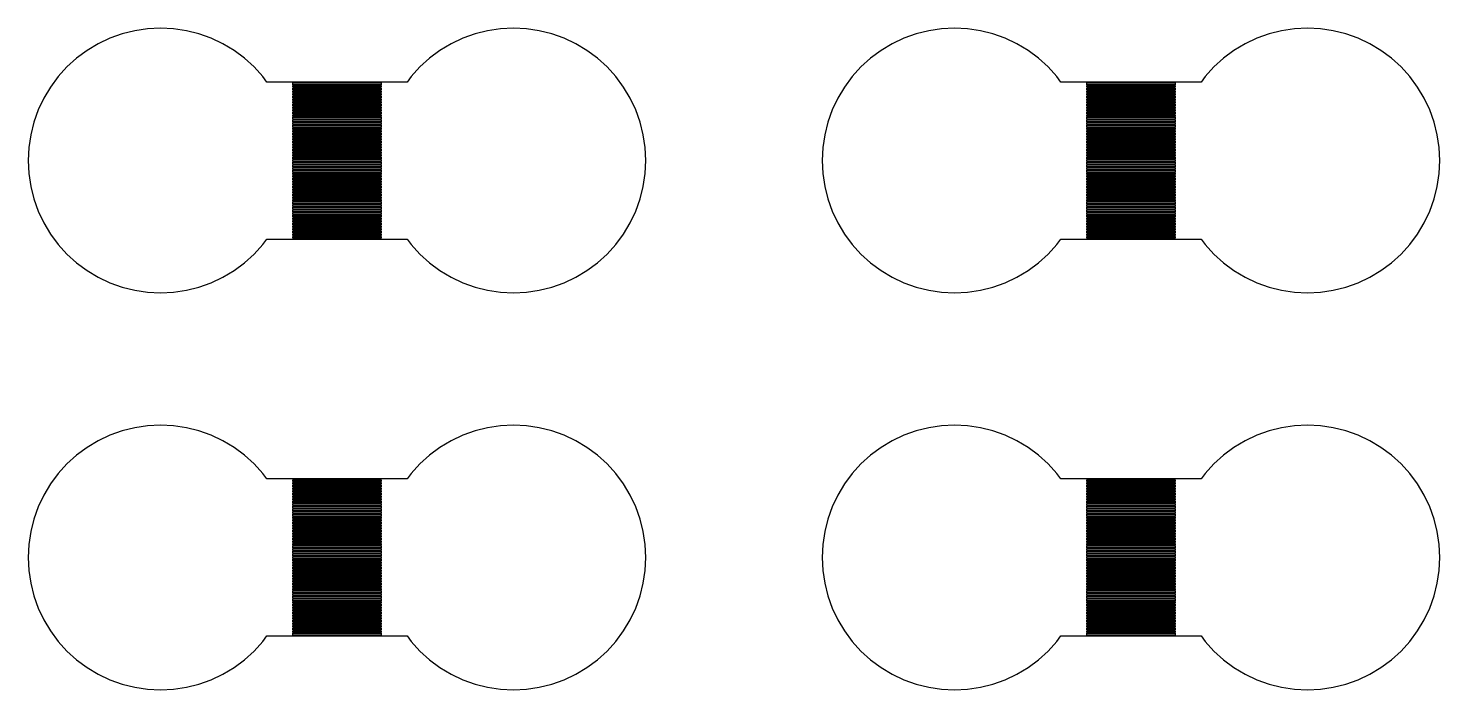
# Model space of a CAD drawing. Extents: x 1 to 53, y 0.8 to 35.2.
# Drawn here: x 10 to 26, y 18.75 to 26.25 of the extents above; entities that cross this region are included whole.
import ezdxf

# ---------------------------------------------------------------- set-up
doc = ezdxf.new("R2010")
doc.units = 0

msp = doc.modelspace()

# ---------------------------------------------------------------- linework, layer by layer
for p, q in [((11.353, 26.2428), (11.2074, 26.2212)), ((11.5, 26.25), (11.353, 26.2428)), ((11.647, 26.2428), (11.5, 26.25)), ((11.7926, 26.2212), (11.647, 26.2428)), ((15.353, 26.2428), (15.2074, 26.2212)), ((15.5, 26.25), (15.353, 26.2428)), ((15.647, 26.2428), (15.5, 26.25)), ((15.7926, 26.2212), (15.647, 26.2428)), ((20.353, 26.2428), (20.2074, 26.2212)), ((20.5, 26.25), (20.353, 26.2428)), ((20.647, 26.2428), (20.5, 26.25)), ((20.7926, 26.2212), (20.647, 26.2428)), ((24.353, 26.2428), (24.2074, 26.2212)), ((24.5, 26.25), (24.353, 26.2428)), ((24.647, 26.2428), (24.5, 26.25)), ((24.7926, 26.2212), (24.647, 26.2428)), ((10.926, 26.1358), (10.7929, 26.0729)), ((11.0646, 26.1854), (10.926, 26.1358)), ((11.2074, 26.2212), (11.0646, 26.1854)), ((11.9354, 26.1854), (11.7926, 26.2212)), ((12.074, 26.1358), (11.9354, 26.1854)), ((12.2071, 26.0729), (12.074, 26.1358)), ((14.926, 26.1358), (14.7929, 26.0729)), ((15.0646, 26.1854), (14.926, 26.1358)), ((15.2074, 26.2212), (15.0646, 26.1854)), ((15.9354, 26.1854), (15.7926, 26.2212)), ((16.074, 26.1358), (15.9354, 26.1854)), ((16.2071, 26.0729), (16.074, 26.1358)), ((19.926, 26.1358), (19.7929, 26.0729)), ((20.0646, 26.1854), (19.926, 26.1358)), ((20.2074, 26.2212), (20.0646, 26.1854)), ((20.9354, 26.1854), (20.7926, 26.2212)), ((21.074, 26.1358), (20.9354, 26.1854)), ((21.2071, 26.0729), (21.074, 26.1358)), ((23.926, 26.1358), (23.7929, 26.0729)), ((24.0646, 26.1854), (23.926, 26.1358)), ((24.2074, 26.2212), (24.0646, 26.1854)), ((24.9354, 26.1854), (24.7926, 26.2212)), ((25.074, 26.1358), (24.9354, 26.1854)), ((25.2071, 26.0729), (25.074, 26.1358)), ((10.6667, 25.9972), (10.5484, 25.9095)), ((10.7929, 26.0729), (10.6667, 25.9972)), ((12.3334, 25.9972), (12.2071, 26.0729)), ((12.4516, 25.9095), (12.3334, 25.9972)), ((14.6666, 25.9972), (14.5484, 25.9095)), ((14.7929, 26.0729), (14.6666, 25.9972)), ((16.3333, 25.9972), (16.2071, 26.0729)), ((16.4516, 25.9095), (16.3333, 25.9972)), ((19.6667, 25.9972), (19.5484, 25.9095)), ((19.7929, 26.0729), (19.6667, 25.9972)), ((21.3334, 25.9972), (21.2071, 26.0729)), ((21.4516, 25.9095), (21.3334, 25.9972)), ((23.6666, 25.9972), (23.5484, 25.9095)), ((23.7929, 26.0729), (23.6666, 25.9972)), ((25.3333, 25.9972), (25.2071, 26.0729)), ((25.4516, 25.9095), (25.3333, 25.9972)), ((10.4393, 25.8107), (10.3405, 25.7016)), ((10.5484, 25.9095), (10.4393, 25.8107)), ((12.5607, 25.8107), (12.4516, 25.9095)), ((12.6595, 25.7016), (12.5607, 25.8107)), ((14.4393, 25.8107), (14.3405, 25.7016)), ((14.5484, 25.9095), (14.4393, 25.8107)), ((16.5607, 25.8107), (16.4516, 25.9095)), ((16.6595, 25.7016), (16.5607, 25.8107)), ((19.4393, 25.8107), (19.3405, 25.7016)), ((19.5484, 25.9095), (19.4393, 25.8107)), ((21.5607, 25.8107), (21.4516, 25.9095)), ((21.6595, 25.7016), (21.5607, 25.8107)), ((23.4393, 25.8107), (23.3405, 25.7016)), ((23.5484, 25.9095), (23.4393, 25.8107)), ((25.5607, 25.8107), (25.4516, 25.9095)), ((25.6595, 25.7016), (25.5607, 25.8107)), ((10.3405, 25.7016), (10.2528, 25.5833)), ((12.7052, 25.64), (12.6595, 25.7016)), ((14.2948, 25.64), (12.7052, 25.64)), ((13, 25.61), (13, 25.63)), ((13, 25.63), (14, 25.63)), ((14, 25.61), (13, 25.61)), ((13, 25.58), (13, 25.6)), ((13, 25.6), (14, 25.6)), ((14, 25.63), (14, 25.61)), ((14, 25.6), (14, 25.58)), ((14.3405, 25.7016), (14.2948, 25.64)), ((16.7472, 25.5833), (16.6595, 25.7016)), ((19.3405, 25.7016), (19.2528, 25.5833)), ((21.7052, 25.64), (21.6595, 25.7016)), ((23.2948, 25.64), (21.7052, 25.64)), ((22, 25.61), (22, 25.63)), ((22, 25.63), (23, 25.63)), ((23, 25.61), (22, 25.61)), ((22, 25.58), (22, 25.6)), ((22, 25.6), (23, 25.6)), ((23, 25.63), (23, 25.61)), ((23, 25.6), (23, 25.58)), ((23.3405, 25.7016), (23.2948, 25.64)), ((25.7472, 25.5833), (25.6595, 25.7016)), ((10.1771, 25.4571), (10.1142, 25.324)), ((10.2528, 25.5833), (10.1771, 25.4571)), ((14, 25.58), (13, 25.58)), ((13, 25.55), (13, 25.57)), ((13, 25.57), (14, 25.57)), ((14, 25.55), (13, 25.55)), ((13, 25.52), (13, 25.54)), ((13, 25.54), (14, 25.54)), ((14, 25.52), (13, 25.52)), ((13, 25.49), (13, 25.51)), ((13, 25.51), (14, 25.51)), ((14, 25.49), (13, 25.49)), ((13, 25.46), (13, 25.48)), ((13, 25.48), (14, 25.48)), ((14, 25.46), (13, 25.46)), ((13, 25.43), (13, 25.45)), ((13, 25.45), (14, 25.45)), ((14, 25.57), (14, 25.55)), ((14, 25.54), (14, 25.52)), ((14, 25.51), (14, 25.49)), ((14, 25.48), (14, 25.46)), ((14, 25.45), (14, 25.43)), ((16.8229, 25.4571), (16.7472, 25.5833)), ((16.8858, 25.324), (16.8229, 25.4571)), ((19.1771, 25.4571), (19.1142, 25.324)), ((19.2528, 25.5833), (19.1771, 25.4571)), ((23, 25.58), (22, 25.58)), ((22, 25.55), (22, 25.57)), ((22, 25.57), (23, 25.57)), ((23, 25.55), (22, 25.55)), ((22, 25.52), (22, 25.54)), ((22, 25.54), (23, 25.54)), ((23, 25.52), (22, 25.52)), ((22, 25.49), (22, 25.51)), ((22, 25.51), (23, 25.51)), ((23, 25.49), (22, 25.49)), ((22, 25.46), (22, 25.48)), ((22, 25.48), (23, 25.48)), ((23, 25.46), (22, 25.46)), ((22, 25.43), (22, 25.45)), ((22, 25.45), (23, 25.45)), ((23, 25.57), (23, 25.55)), ((23, 25.54), (23, 25.52)), ((23, 25.51), (23, 25.49)), ((23, 25.48), (23, 25.46)), ((23, 25.45), (23, 25.43)), ((25.8229, 25.4571), (25.7472, 25.5833)), ((25.8858, 25.324), (25.8229, 25.4571)), ((10.1142, 25.324), (10.0646, 25.1854)), ((14, 25.43), (13, 25.43)), ((13, 25.4), (13, 25.42)), ((13, 25.42), (14, 25.42)), ((14, 25.4), (13, 25.4)), ((13, 25.37), (13, 25.39)), ((13, 25.39), (14, 25.39)), ((14, 25.37), (13, 25.37)), ((13, 25.34), (13, 25.36)), ((13, 25.36), (14, 25.36)), ((14, 25.34), (13, 25.34)), ((13, 25.31), (13, 25.33)), ((13, 25.33), (14, 25.33)), ((14, 25.31), (13, 25.31)), ((13, 25.28), (13, 25.3)), ((13, 25.3), (14, 25.3)), ((14, 25.28), (13, 25.28)), ((14, 25.42), (14, 25.4)), ((14, 25.39), (14, 25.37)), ((14, 25.36), (14, 25.34)), ((14, 25.33), (14, 25.31)), ((14, 25.3), (14, 25.28)), ((16.9354, 25.1854), (16.8858, 25.324)), ((19.1142, 25.324), (19.0646, 25.1854)), ((23, 25.43), (22, 25.43)), ((22, 25.4), (22, 25.42)), ((22, 25.42), (23, 25.42)), ((23, 25.4), (22, 25.4)), ((22, 25.37), (22, 25.39)), ((22, 25.39), (23, 25.39)), ((23, 25.37), (22, 25.37)), ((22, 25.34), (22, 25.36)), ((22, 25.36), (23, 25.36)), ((23, 25.34), (22, 25.34)), ((22, 25.31), (22, 25.33)), ((22, 25.33), (23, 25.33)), ((23, 25.31), (22, 25.31)), ((22, 25.28), (22, 25.3)), ((22, 25.3), (23, 25.3)), ((23, 25.28), (22, 25.28)), ((23, 25.42), (23, 25.4)), ((23, 25.39), (23, 25.37)), ((23, 25.36), (23, 25.34)), ((23, 25.33), (23, 25.31)), ((23, 25.3), (23, 25.28)), ((25.9354, 25.1854), (25.8858, 25.324)), ((10.0646, 25.1854), (10.0288, 25.0426)), ((13, 25.25), (13, 25.27)), ((13, 25.27), (14, 25.27)), ((14, 25.25), (13, 25.25)), ((13, 25.22), (13, 25.24)), ((13, 25.24), (14, 25.24)), ((14, 25.22), (13, 25.22)), ((13, 25.19), (13, 25.21)), ((13, 25.21), (14, 25.21)), ((14, 25.19), (13, 25.19)), ((13, 25.16), (13, 25.18)), ((13, 25.18), (14, 25.18)), ((14, 25.16), (13, 25.16)), ((13, 25.13), (13, 25.15)), ((13, 25.15), (14, 25.15)), ((14, 25.13), (13, 25.13)), ((13, 25.1), (13, 25.12)), ((13, 25.12), (14, 25.12)), ((14, 25.27), (14, 25.25)), ((14, 25.24), (14, 25.22)), ((14, 25.21), (14, 25.19)), ((14, 25.18), (14, 25.16)), ((14, 25.15), (14, 25.13)), ((14, 25.12), (14, 25.1)), ((16.9712, 25.0426), (16.9354, 25.1854)), ((19.0646, 25.1854), (19.0288, 25.0426)), ((22, 25.25), (22, 25.27)), ((22, 25.27), (23, 25.27)), ((23, 25.25), (22, 25.25)), ((22, 25.22), (22, 25.24)), ((22, 25.24), (23, 25.24)), ((23, 25.22), (22, 25.22)), ((22, 25.19), (22, 25.21)), ((22, 25.21), (23, 25.21)), ((23, 25.19), (22, 25.19)), ((22, 25.16), (22, 25.18)), ((22, 25.18), (23, 25.18)), ((23, 25.16), (22, 25.16)), ((22, 25.13), (22, 25.15)), ((22, 25.15), (23, 25.15)), ((23, 25.13), (22, 25.13)), ((22, 25.1), (22, 25.12)), ((22, 25.12), (23, 25.12)), ((23, 25.27), (23, 25.25)), ((23, 25.24), (23, 25.22)), ((23, 25.21), (23, 25.19)), ((23, 25.18), (23, 25.16)), ((23, 25.15), (23, 25.13)), ((23, 25.12), (23, 25.1)), ((25.9712, 25.0426), (25.9354, 25.1854)), ((10.0288, 25.0426), (10.0072, 24.897)), ((14, 25.1), (13, 25.1)), ((13, 25.07), (13, 25.09)), ((13, 25.09), (14, 25.09)), ((14, 25.07), (13, 25.07)), ((13, 25.04), (13, 25.06)), ((13, 25.06), (14, 25.06)), ((14, 25.04), (13, 25.04)), ((13, 25.01), (13, 25.03)), ((13, 25.03), (14, 25.03)), ((14, 25.01), (13, 25.01)), ((13, 24.98), (13, 25)), ((13, 25), (14, 25)), ((14, 24.98), (13, 24.98)), ((13, 24.95), (13, 24.97)), ((13, 24.97), (14, 24.97)), ((14, 25.09), (14, 25.07)), ((14, 25.06), (14, 25.04)), ((14, 25.03), (14, 25.01)), ((14, 25), (14, 24.98)), ((14, 24.97), (14, 24.95)), ((16.9928, 24.897), (16.9712, 25.0426)), ((19.0288, 25.0426), (19.0072, 24.897)), ((23, 25.1), (22, 25.1)), ((22, 25.07), (22, 25.09)), ((22, 25.09), (23, 25.09)), ((23, 25.07), (22, 25.07)), ((22, 25.04), (22, 25.06)), ((22, 25.06), (23, 25.06)), ((23, 25.04), (22, 25.04)), ((22, 25.01), (22, 25.03)), ((22, 25.03), (23, 25.03)), ((23, 25.01), (22, 25.01)), ((22, 24.98), (22, 25)), ((22, 25), (23, 25)), ((23, 24.98), (22, 24.98)), ((22, 24.95), (22, 24.97)), ((22, 24.97), (23, 24.97)), ((23, 25.09), (23, 25.07)), ((23, 25.06), (23, 25.04)), ((23, 25.03), (23, 25.01)), ((23, 25), (23, 24.98)), ((23, 24.97), (23, 24.95)), ((25.9928, 24.897), (25.9712, 25.0426)), ((10.0072, 24.897), (10, 24.75)), ((14, 24.95), (13, 24.95)), ((13, 24.92), (13, 24.94)), ((13, 24.94), (14, 24.94)), ((14, 24.92), (13, 24.92)), ((13, 24.89), (13, 24.91)), ((13, 24.91), (14, 24.91)), ((14, 24.89), (13, 24.89)), ((13, 24.86), (13, 24.88)), ((13, 24.88), (14, 24.88)), ((14, 24.86), (13, 24.86)), ((13, 24.83), (13, 24.85)), ((13, 24.85), (14, 24.85)), ((14, 24.83), (13, 24.83)), ((13, 24.8), (13, 24.82)), ((13, 24.82), (14, 24.82)), ((14, 24.8), (13, 24.8)), ((14, 24.94), (14, 24.92)), ((14, 24.91), (14, 24.89)), ((14, 24.88), (14, 24.86)), ((14, 24.85), (14, 24.83)), ((14, 24.82), (14, 24.8)), ((17, 24.75), (16.9928, 24.897)), ((19.0072, 24.897), (19, 24.75)), ((23, 24.95), (22, 24.95)), ((22, 24.92), (22, 24.94)), ((22, 24.94), (23, 24.94)), ((23, 24.92), (22, 24.92)), ((22, 24.89), (22, 24.91)), ((22, 24.91), (23, 24.91)), ((23, 24.89), (22, 24.89)), ((22, 24.86), (22, 24.88)), ((22, 24.88), (23, 24.88)), ((23, 24.86), (22, 24.86)), ((22, 24.83), (22, 24.85)), ((22, 24.85), (23, 24.85)), ((23, 24.83), (22, 24.83)), ((22, 24.8), (22, 24.82)), ((22, 24.82), (23, 24.82)), ((23, 24.8), (22, 24.8)), ((23, 24.94), (23, 24.92)), ((23, 24.91), (23, 24.89)), ((23, 24.88), (23, 24.86)), ((23, 24.85), (23, 24.83)), ((23, 24.82), (23, 24.8)), ((26, 24.75), (25.9928, 24.897)), ((10, 24.75), (10.0072, 24.603)), ((13, 24.77), (13, 24.79)), ((13, 24.79), (14, 24.79)), ((14, 24.77), (13, 24.77)), ((13, 24.74), (13, 24.76)), ((13, 24.76), (14, 24.76)), ((14, 24.74), (13, 24.74)), ((13, 24.71), (13, 24.73)), ((13, 24.73), (14, 24.73)), ((14, 24.71), (13, 24.71)), ((13, 24.68), (13, 24.7)), ((13, 24.7), (14, 24.7)), ((14, 24.68), (13, 24.68)), ((13, 24.65), (13, 24.67)), ((13, 24.67), (14, 24.67)), ((14, 24.65), (13, 24.65)), ((13, 24.62), (13, 24.64)), ((13, 24.64), (14, 24.64)), ((14, 24.79), (14, 24.77)), ((14, 24.76), (14, 24.74)), ((14, 24.73), (14, 24.71)), ((14, 24.7), (14, 24.68)), ((14, 24.67), (14, 24.65)), ((14, 24.64), (14, 24.62)), ((16.9928, 24.603), (17, 24.75)), ((19, 24.75), (19.0072, 24.603)), ((22, 24.77), (22, 24.79)), ((22, 24.79), (23, 24.79)), ((23, 24.77), (22, 24.77)), ((22, 24.74), (22, 24.76)), ((22, 24.76), (23, 24.76)), ((23, 24.74), (22, 24.74)), ((22, 24.71), (22, 24.73)), ((22, 24.73), (23, 24.73)), ((23, 24.71), (22, 24.71)), ((22, 24.68), (22, 24.7)), ((22, 24.7), (23, 24.7)), ((23, 24.68), (22, 24.68)), ((22, 24.65), (22, 24.67)), ((22, 24.67), (23, 24.67)), ((23, 24.65), (22, 24.65)), ((22, 24.62), (22, 24.64)), ((22, 24.64), (23, 24.64)), ((23, 24.79), (23, 24.77)), ((23, 24.76), (23, 24.74)), ((23, 24.73), (23, 24.71)), ((23, 24.7), (23, 24.68)), ((23, 24.67), (23, 24.65)), ((23, 24.64), (23, 24.62)), ((25.9928, 24.603), (26, 24.75)), ((10.0072, 24.603), (10.0288, 24.4574)), ((14, 24.62), (13, 24.62)), ((13, 24.59), (13, 24.61)), ((13, 24.61), (14, 24.61)), ((14, 24.59), (13, 24.59)), ((13, 24.56), (13, 24.58)), ((13, 24.58), (14, 24.58)), ((14, 24.56), (13, 24.56)), ((13, 24.53), (13, 24.55)), ((13, 24.55), (14, 24.55)), ((14, 24.53), (13, 24.53)), ((13, 24.5), (13, 24.52)), ((13, 24.52), (14, 24.52)), ((14, 24.5), (13, 24.5)), ((13, 24.47), (13, 24.49)), ((13, 24.49), (14, 24.49)), ((14, 24.61), (14, 24.59)), ((14, 24.58), (14, 24.56)), ((14, 24.55), (14, 24.53)), ((14, 24.52), (14, 24.5)), ((14, 24.49), (14, 24.47)), ((16.9712, 24.4574), (16.9928, 24.603)), ((19.0072, 24.603), (19.0288, 24.4574)), ((23, 24.62), (22, 24.62)), ((22, 24.59), (22, 24.61)), ((22, 24.61), (23, 24.61)), ((23, 24.59), (22, 24.59)), ((22, 24.56), (22, 24.58)), ((22, 24.58), (23, 24.58)), ((23, 24.56), (22, 24.56)), ((22, 24.53), (22, 24.55)), ((22, 24.55), (23, 24.55)), ((23, 24.53), (22, 24.53)), ((22, 24.5), (22, 24.52)), ((22, 24.52), (23, 24.52)), ((23, 24.5), (22, 24.5)), ((22, 24.47), (22, 24.49)), ((22, 24.49), (23, 24.49)), ((23, 24.61), (23, 24.59)), ((23, 24.58), (23, 24.56)), ((23, 24.55), (23, 24.53)), ((23, 24.52), (23, 24.5)), ((23, 24.49), (23, 24.47)), ((25.9712, 24.4574), (25.9928, 24.603)), ((10.0288, 24.4574), (10.0646, 24.3146)), ((14, 24.47), (13, 24.47)), ((13, 24.44), (13, 24.46)), ((13, 24.46), (14, 24.46)), ((14, 24.44), (13, 24.44)), ((13, 24.41), (13, 24.43)), ((13, 24.43), (14, 24.43)), ((14, 24.41), (13, 24.41)), ((13, 24.38), (13, 24.4)), ((13, 24.4), (14, 24.4)), ((14, 24.38), (13, 24.38)), ((13, 24.35), (13, 24.37)), ((13, 24.37), (14, 24.37)), ((14, 24.35), (13, 24.35)), ((13, 24.32), (13, 24.34)), ((13, 24.34), (14, 24.34)), ((14, 24.32), (13, 24.32)), ((14, 24.46), (14, 24.44)), ((14, 24.43), (14, 24.41)), ((14, 24.4), (14, 24.38)), ((14, 24.37), (14, 24.35)), ((14, 24.34), (14, 24.32)), ((16.9354, 24.3146), (16.9712, 24.4574)), ((19.0288, 24.4574), (19.0646, 24.3146)), ((23, 24.47), (22, 24.47)), ((22, 24.44), (22, 24.46)), ((22, 24.46), (23, 24.46)), ((23, 24.44), (22, 24.44)), ((22, 24.41), (22, 24.43)), ((22, 24.43), (23, 24.43)), ((23, 24.41), (22, 24.41)), ((22, 24.38), (22, 24.4)), ((22, 24.4), (23, 24.4)), ((23, 24.38), (22, 24.38)), ((22, 24.35), (22, 24.37)), ((22, 24.37), (23, 24.37)), ((23, 24.35), (22, 24.35)), ((22, 24.32), (22, 24.34)), ((22, 24.34), (23, 24.34)), ((23, 24.32), (22, 24.32)), ((23, 24.46), (23, 24.44)), ((23, 24.43), (23, 24.41)), ((23, 24.4), (23, 24.38)), ((23, 24.37), (23, 24.35)), ((23, 24.34), (23, 24.32)), ((25.9354, 24.3146), (25.9712, 24.4574)), ((10.0646, 24.3146), (10.1142, 24.176)), ((10.1142, 24.176), (10.1771, 24.0429)), ((13, 24.29), (13, 24.31)), ((13, 24.31), (14, 24.31)), ((14, 24.29), (13, 24.29)), ((13, 24.26), (13, 24.28)), ((13, 24.28), (14, 24.28)), ((14, 24.26), (13, 24.26)), ((13, 24.23), (13, 24.25)), ((13, 24.25), (14, 24.25)), ((14, 24.23), (13, 24.23)), ((13, 24.2), (13, 24.22)), ((13, 24.22), (14, 24.22)), ((14, 24.2), (13, 24.2)), ((13, 24.17), (13, 24.19)), ((13, 24.19), (14, 24.19)), ((14, 24.17), (13, 24.17)), ((13, 24.14), (13, 24.16)), ((13, 24.16), (14, 24.16)), ((14, 24.31), (14, 24.29)), ((14, 24.28), (14, 24.26)), ((14, 24.25), (14, 24.23)), ((14, 24.22), (14, 24.2)), ((14, 24.19), (14, 24.17)), ((14, 24.16), (14, 24.14)), ((16.8229, 24.0429), (16.8858, 24.176)), ((16.8858, 24.176), (16.9354, 24.3146)), ((19.0646, 24.3146), (19.1142, 24.176)), ((19.1142, 24.176), (19.1771, 24.0429)), ((22, 24.29), (22, 24.31)), ((22, 24.31), (23, 24.31)), ((23, 24.29), (22, 24.29)), ((22, 24.26), (22, 24.28)), ((22, 24.28), (23, 24.28)), ((23, 24.26), (22, 24.26)), ((22, 24.23), (22, 24.25)), ((22, 24.25), (23, 24.25)), ((23, 24.23), (22, 24.23)), ((22, 24.2), (22, 24.22)), ((22, 24.22), (23, 24.22)), ((23, 24.2), (22, 24.2)), ((22, 24.17), (22, 24.19)), ((22, 24.19), (23, 24.19)), ((23, 24.17), (22, 24.17)), ((22, 24.14), (22, 24.16)), ((22, 24.16), (23, 24.16)), ((23, 24.31), (23, 24.29)), ((23, 24.28), (23, 24.26)), ((23, 24.25), (23, 24.23)), ((23, 24.22), (23, 24.2)), ((23, 24.19), (23, 24.17)), ((23, 24.16), (23, 24.14)), ((25.8229, 24.0429), (25.8858, 24.176)), ((25.8858, 24.176), (25.9354, 24.3146)), ((10.1771, 24.0429), (10.2528, 23.9167)), ((14, 24.14), (13, 24.14)), ((13, 24.11), (13, 24.13)), ((13, 24.13), (14, 24.13)), ((14, 24.11), (13, 24.11)), ((13, 24.08), (13, 24.1)), ((13, 24.1), (14, 24.1)), ((14, 24.08), (13, 24.08)), ((13, 24.05), (13, 24.07)), ((13, 24.07), (14, 24.07)), ((14, 24.05), (13, 24.05)), ((13, 24.02), (13, 24.04)), ((13, 24.04), (14, 24.04)), ((14, 24.02), (13, 24.02)), ((13, 23.99), (13, 24.01)), ((13, 24.01), (14, 24.01)), ((14, 24.13), (14, 24.11)), ((14, 24.1), (14, 24.08)), ((14, 24.07), (14, 24.05)), ((14, 24.04), (14, 24.02)), ((14, 24.01), (14, 23.99)), ((16.7472, 23.9167), (16.8229, 24.0429)), ((19.1771, 24.0429), (19.2528, 23.9167)), ((23, 24.14), (22, 24.14)), ((22, 24.11), (22, 24.13)), ((22, 24.13), (23, 24.13)), ((23, 24.11), (22, 24.11)), ((22, 24.08), (22, 24.1)), ((22, 24.1), (23, 24.1)), ((23, 24.08), (22, 24.08)), ((22, 24.05), (22, 24.07)), ((22, 24.07), (23, 24.07)), ((23, 24.05), (22, 24.05)), ((22, 24.02), (22, 24.04)), ((22, 24.04), (23, 24.04)), ((23, 24.02), (22, 24.02)), ((22, 23.99), (22, 24.01)), ((22, 24.01), (23, 24.01)), ((23, 24.13), (23, 24.11)), ((23, 24.1), (23, 24.08)), ((23, 24.07), (23, 24.05)), ((23, 24.04), (23, 24.02)), ((23, 24.01), (23, 23.99)), ((25.7472, 23.9167), (25.8229, 24.0429)), ((10.2528, 23.9167), (10.3405, 23.7984)), ((12.6595, 23.7984), (12.7052, 23.86)), ((12.7052, 23.86), (14.2948, 23.86)), ((14, 23.99), (13, 23.99)), ((13, 23.96), (13, 23.98)), ((13, 23.98), (14, 23.98)), ((14, 23.96), (13, 23.96)), ((13, 23.93), (13, 23.95)), ((13, 23.95), (14, 23.95)), ((14, 23.93), (13, 23.93)), ((13, 23.9), (13, 23.92)), ((13, 23.92), (14, 23.92)), ((14, 23.9), (13, 23.9)), ((13, 23.87), (13, 23.89)), ((13, 23.89), (14, 23.89)), ((14, 23.87), (13, 23.87)), ((14, 23.98), (14, 23.96)), ((14, 23.95), (14, 23.93)), ((14, 23.92), (14, 23.9)), ((14, 23.89), (14, 23.87)), ((14.2948, 23.86), (14.3405, 23.7984)), ((16.6595, 23.7984), (16.7472, 23.9167)), ((19.2528, 23.9167), (19.3405, 23.7984)), ((21.6595, 23.7984), (21.7052, 23.86)), ((21.7052, 23.86), (23.2948, 23.86)), ((23, 23.99), (22, 23.99)), ((22, 23.96), (22, 23.98)), ((22, 23.98), (23, 23.98)), ((23, 23.96), (22, 23.96)), ((22, 23.93), (22, 23.95)), ((22, 23.95), (23, 23.95)), ((23, 23.93), (22, 23.93)), ((22, 23.9), (22, 23.92)), ((22, 23.92), (23, 23.92)), ((23, 23.9), (22, 23.9)), ((22, 23.87), (22, 23.89)), ((22, 23.89), (23, 23.89)), ((23, 23.87), (22, 23.87)), ((23, 23.98), (23, 23.96)), ((23, 23.95), (23, 23.93)), ((23, 23.92), (23, 23.9)), ((23, 23.89), (23, 23.87)), ((23.2948, 23.86), (23.3405, 23.7984)), ((25.6595, 23.7984), (25.7472, 23.9167)), ((10.3405, 23.7984), (10.4393, 23.6893)), ((10.4393, 23.6893), (10.5484, 23.5905)), ((12.4516, 23.5905), (12.5607, 23.6893)), ((12.5607, 23.6893), (12.6595, 23.7984)), ((14.3405, 23.7984), (14.4393, 23.6893)), ((14.4393, 23.6893), (14.5484, 23.5905)), ((16.4516, 23.5905), (16.5607, 23.6893)), ((16.5607, 23.6893), (16.6595, 23.7984)), ((19.3405, 23.7984), (19.4393, 23.6893)), ((19.4393, 23.6893), (19.5484, 23.5905)), ((21.4516, 23.5905), (21.5607, 23.6893)), ((21.5607, 23.6893), (21.6595, 23.7984)), ((23.3405, 23.7984), (23.4393, 23.6893)), ((23.4393, 23.6893), (23.5484, 23.5905)), ((25.4516, 23.5905), (25.5607, 23.6893)), ((25.5607, 23.6893), (25.6595, 23.7984)), ((10.5484, 23.5905), (10.6667, 23.5028)), ((12.3334, 23.5028), (12.4516, 23.5905)), ((14.5484, 23.5905), (14.6666, 23.5028)), ((16.3333, 23.5028), (16.4516, 23.5905)), ((19.5484, 23.5905), (19.6667, 23.5028)), ((21.3334, 23.5028), (21.4516, 23.5905)), ((23.5484, 23.5905), (23.6666, 23.5028)), ((25.3333, 23.5028), (25.4516, 23.5905)), ((10.6667, 23.5028), (10.7929, 23.4271)), ((10.7929, 23.4271), (10.926, 23.3642)), ((10.926, 23.3642), (11.0646, 23.3146)), ((11.9354, 23.3146), (12.074, 23.3642)), ((12.074, 23.3642), (12.2071, 23.4271)), ((12.2071, 23.4271), (12.3334, 23.5028)), ((14.6666, 23.5028), (14.7929, 23.4271)), ((14.7929, 23.4271), (14.926, 23.3642)), ((14.926, 23.3642), (15.0646, 23.3146)), ((15.9354, 23.3146), (16.074, 23.3642)), ((16.074, 23.3642), (16.2071, 23.4271)), ((16.2071, 23.4271), (16.3333, 23.5028)), ((19.6667, 23.5028), (19.7929, 23.4271)), ((19.7929, 23.4271), (19.926, 23.3642)), ((19.926, 23.3642), (20.0646, 23.3146)), ((20.9354, 23.3146), (21.074, 23.3642)), ((21.074, 23.3642), (21.2071, 23.4271)), ((21.2071, 23.4271), (21.3334, 23.5028)), ((23.6666, 23.5028), (23.7929, 23.4271)), ((23.7929, 23.4271), (23.926, 23.3642)), ((23.926, 23.3642), (24.0646, 23.3146)), ((24.9354, 23.3146), (25.074, 23.3642)), ((25.074, 23.3642), (25.2071, 23.4271)), ((25.2071, 23.4271), (25.3333, 23.5028)), ((11.0646, 23.3146), (11.2074, 23.2788)), ((11.2074, 23.2788), (11.353, 23.2572)), ((11.353, 23.2572), (11.5, 23.25)), ((11.5, 23.25), (11.647, 23.2572)), ((11.647, 23.2572), (11.7926, 23.2788)), ((11.7926, 23.2788), (11.9354, 23.3146)), ((15.0646, 23.3146), (15.2074, 23.2788)), ((15.2074, 23.2788), (15.353, 23.2572)), ((15.353, 23.2572), (15.5, 23.25)), ((15.5, 23.25), (15.647, 23.2572)), ((15.647, 23.2572), (15.7926, 23.2788)), ((15.7926, 23.2788), (15.9354, 23.3146)), ((20.0646, 23.3146), (20.2074, 23.2788)), ((20.2074, 23.2788), (20.353, 23.2572)), ((20.353, 23.2572), (20.5, 23.25)), ((20.5, 23.25), (20.647, 23.2572)), ((20.647, 23.2572), (20.7926, 23.2788)), ((20.7926, 23.2788), (20.9354, 23.3146)), ((24.0646, 23.3146), (24.2074, 23.2788)), ((24.2074, 23.2788), (24.353, 23.2572)), ((24.353, 23.2572), (24.5, 23.25)), ((24.5, 23.25), (24.647, 23.2572)), ((24.647, 23.2572), (24.7926, 23.2788)), ((24.7926, 23.2788), (24.9354, 23.3146)), ((10.926, 21.6358), (10.7929, 21.5729)), ((11.0646, 21.6854), (10.926, 21.6358)), ((11.2074, 21.7212), (11.0646, 21.6854)), ((11.353, 21.7428), (11.2074, 21.7212)), ((11.5, 21.75), (11.353, 21.7428)), ((11.647, 21.7428), (11.5, 21.75)), ((11.7926, 21.7212), (11.647, 21.7428)), ((11.9354, 21.6854), (11.7926, 21.7212)), ((12.074, 21.6358), (11.9354, 21.6854)), ((12.2071, 21.5729), (12.074, 21.6358)), ((14.926, 21.6358), (14.7929, 21.5729)), ((15.0646, 21.6854), (14.926, 21.6358)), ((15.2074, 21.7212), (15.0646, 21.6854)), ((15.353, 21.7428), (15.2074, 21.7212)), ((15.5, 21.75), (15.353, 21.7428)), ((15.647, 21.7428), (15.5, 21.75)), ((15.7926, 21.7212), (15.647, 21.7428)), ((15.9354, 21.6854), (15.7926, 21.7212)), ((16.074, 21.6358), (15.9354, 21.6854)), ((16.2071, 21.5729), (16.074, 21.6358)), ((19.926, 21.6358), (19.7929, 21.5729)), ((20.0646, 21.6854), (19.926, 21.6358)), ((20.2074, 21.7212), (20.0646, 21.6854)), ((20.353, 21.7428), (20.2074, 21.7212)), ((20.5, 21.75), (20.353, 21.7428)), ((20.647, 21.7428), (20.5, 21.75)), ((20.7926, 21.7212), (20.647, 21.7428)), ((20.9354, 21.6854), (20.7926, 21.7212)), ((21.074, 21.6358), (20.9354, 21.6854)), ((21.2071, 21.5729), (21.074, 21.6358)), ((23.926, 21.6358), (23.7929, 21.5729)), ((24.0646, 21.6854), (23.926, 21.6358)), ((24.2074, 21.7212), (24.0646, 21.6854)), ((24.353, 21.7428), (24.2074, 21.7212)), ((24.5, 21.75), (24.353, 21.7428)), ((24.647, 21.7428), (24.5, 21.75)), ((24.7926, 21.7212), (24.647, 21.7428)), ((24.9354, 21.6854), (24.7926, 21.7212)), ((25.074, 21.6358), (24.9354, 21.6854)), ((25.2071, 21.5729), (25.074, 21.6358)), ((10.6667, 21.4972), (10.5484, 21.4095)), ((10.7929, 21.5729), (10.6667, 21.4972)), ((12.3334, 21.4972), (12.2071, 21.5729)), ((12.4516, 21.4095), (12.3334, 21.4972)), ((14.6666, 21.4972), (14.5484, 21.4095)), ((14.7929, 21.5729), (14.6666, 21.4972)), ((16.3333, 21.4972), (16.2071, 21.5729)), ((16.4516, 21.4095), (16.3333, 21.4972)), ((19.6667, 21.4972), (19.5484, 21.4095)), ((19.7929, 21.5729), (19.6667, 21.4972)), ((21.3334, 21.4972), (21.2071, 21.5729)), ((21.4516, 21.4095), (21.3334, 21.4972)), ((23.6666, 21.4972), (23.5484, 21.4095)), ((23.7929, 21.5729), (23.6666, 21.4972)), ((25.3333, 21.4972), (25.2071, 21.5729)), ((25.4516, 21.4095), (25.3333, 21.4972)), ((10.4393, 21.3107), (10.3405, 21.2016)), ((10.5484, 21.4095), (10.4393, 21.3107)), ((12.5607, 21.3107), (12.4516, 21.4095)), ((12.6595, 21.2016), (12.5607, 21.3107)), ((14.4393, 21.3107), (14.3405, 21.2016)), ((14.5484, 21.4095), (14.4393, 21.3107)), ((16.5607, 21.3107), (16.4516, 21.4095)), ((16.6595, 21.2016), (16.5607, 21.3107)), ((19.4393, 21.3107), (19.3405, 21.2016)), ((19.5484, 21.4095), (19.4393, 21.3107)), ((21.5607, 21.3107), (21.4516, 21.4095)), ((21.6595, 21.2016), (21.5607, 21.3107)), ((23.4393, 21.3107), (23.3405, 21.2016)), ((23.5484, 21.4095), (23.4393, 21.3107)), ((25.5607, 21.3107), (25.4516, 21.4095)), ((25.6595, 21.2016), (25.5607, 21.3107)), ((10.3405, 21.2016), (10.2528, 21.0833)), ((12.7052, 21.14), (12.6595, 21.2016)), ((14.2948, 21.14), (12.7052, 21.14)), ((13, 21.11), (13, 21.13)), ((13, 21.13), (14, 21.13)), ((14, 21.13), (14, 21.11)), ((14.3405, 21.2016), (14.2948, 21.14)), ((16.7472, 21.0833), (16.6595, 21.2016)), ((19.3405, 21.2016), (19.2528, 21.0833)), ((21.7052, 21.14), (21.6595, 21.2016)), ((23.2948, 21.14), (21.7052, 21.14)), ((22, 21.11), (22, 21.13)), ((22, 21.13), (23, 21.13)), ((23, 21.13), (23, 21.11)), ((23.3405, 21.2016), (23.2948, 21.14)), ((25.7472, 21.0833), (25.6595, 21.2016)), ((10.2528, 21.0833), (10.1771, 20.9571)), ((14, 21.11), (13, 21.11)), ((13, 21.08), (13, 21.1)), ((13, 21.1), (14, 21.1)), ((14, 21.08), (13, 21.08)), ((13, 21.05), (13, 21.07)), ((13, 21.07), (14, 21.07)), ((14, 21.05), (13, 21.05)), ((13, 21.02), (13, 21.04)), ((13, 21.04), (14, 21.04)), ((14, 21.02), (13, 21.02)), ((13, 20.99), (13, 21.01)), ((13, 21.01), (14, 21.01)), ((14, 20.99), (13, 20.99)), ((13, 20.96), (13, 20.98)), ((13, 20.98), (14, 20.98)), ((14, 20.96), (13, 20.96)), ((14, 21.1), (14, 21.08)), ((14, 21.07), (14, 21.05)), ((14, 21.04), (14, 21.02)), ((14, 21.01), (14, 20.99)), ((14, 20.98), (14, 20.96)), ((16.8229, 20.9571), (16.7472, 21.0833)), ((19.2528, 21.0833), (19.1771, 20.9571)), ((23, 21.11), (22, 21.11)), ((22, 21.08), (22, 21.1)), ((22, 21.1), (23, 21.1)), ((23, 21.08), (22, 21.08)), ((22, 21.05), (22, 21.07)), ((22, 21.07), (23, 21.07)), ((23, 21.05), (22, 21.05)), ((22, 21.02), (22, 21.04)), ((22, 21.04), (23, 21.04)), ((23, 21.02), (22, 21.02)), ((22, 20.99), (22, 21.01)), ((22, 21.01), (23, 21.01)), ((23, 20.99), (22, 20.99)), ((22, 20.96), (22, 20.98)), ((22, 20.98), (23, 20.98)), ((23, 20.96), (22, 20.96)), ((23, 21.1), (23, 21.08)), ((23, 21.07), (23, 21.05)), ((23, 21.04), (23, 21.02)), ((23, 21.01), (23, 20.99)), ((23, 20.98), (23, 20.96)), ((25.8229, 20.9571), (25.7472, 21.0833)), ((10.1142, 20.824), (10.0646, 20.6854)), ((10.1771, 20.9571), (10.1142, 20.824)), ((13, 20.93), (13, 20.95)), ((13, 20.95), (14, 20.95)), ((14, 20.93), (13, 20.93)), ((13, 20.9), (13, 20.92)), ((13, 20.92), (14, 20.92)), ((14, 20.9), (13, 20.9)), ((13, 20.87), (13, 20.89)), ((13, 20.89), (14, 20.89)), ((14, 20.87), (13, 20.87)), ((13, 20.84), (13, 20.86)), ((13, 20.86), (14, 20.86)), ((14, 20.84), (13, 20.84)), ((13, 20.81), (13, 20.83)), ((13, 20.83), (14, 20.83)), ((14, 20.81), (13, 20.81)), ((13, 20.78), (13, 20.8)), ((13, 20.8), (14, 20.8)), ((14, 20.95), (14, 20.93)), ((14, 20.92), (14, 20.9)), ((14, 20.89), (14, 20.87)), ((14, 20.86), (14, 20.84)), ((14, 20.83), (14, 20.81)), ((14, 20.8), (14, 20.78)), ((16.8858, 20.824), (16.8229, 20.9571)), ((16.9354, 20.6854), (16.8858, 20.824)), ((19.1142, 20.824), (19.0646, 20.6854)), ((19.1771, 20.9571), (19.1142, 20.824)), ((22, 20.93), (22, 20.95)), ((22, 20.95), (23, 20.95)), ((23, 20.93), (22, 20.93)), ((22, 20.9), (22, 20.92)), ((22, 20.92), (23, 20.92)), ((23, 20.9), (22, 20.9)), ((22, 20.87), (22, 20.89)), ((22, 20.89), (23, 20.89)), ((23, 20.87), (22, 20.87)), ((22, 20.84), (22, 20.86)), ((22, 20.86), (23, 20.86)), ((23, 20.84), (22, 20.84)), ((22, 20.81), (22, 20.83)), ((22, 20.83), (23, 20.83)), ((23, 20.81), (22, 20.81)), ((22, 20.78), (22, 20.8)), ((22, 20.8), (23, 20.8)), ((23, 20.95), (23, 20.93)), ((23, 20.92), (23, 20.9)), ((23, 20.89), (23, 20.87)), ((23, 20.86), (23, 20.84)), ((23, 20.83), (23, 20.81)), ((23, 20.8), (23, 20.78)), ((25.8858, 20.824), (25.8229, 20.9571)), ((25.9354, 20.6854), (25.8858, 20.824)), ((10.0646, 20.6854), (10.0288, 20.5426)), ((14, 20.78), (13, 20.78)), ((13, 20.75), (13, 20.77)), ((13, 20.77), (14, 20.77)), ((14, 20.75), (13, 20.75)), ((13, 20.72), (13, 20.74)), ((13, 20.74), (14, 20.74)), ((14, 20.72), (13, 20.72)), ((13, 20.69), (13, 20.71)), ((13, 20.71), (14, 20.71)), ((14, 20.69), (13, 20.69)), ((13, 20.66), (13, 20.68)), ((13, 20.68), (14, 20.68)), ((14, 20.66), (13, 20.66)), ((13, 20.63), (13, 20.65)), ((13, 20.65), (14, 20.65)), ((14, 20.77), (14, 20.75)), ((14, 20.74), (14, 20.72)), ((14, 20.71), (14, 20.69)), ((14, 20.68), (14, 20.66)), ((14, 20.65), (14, 20.63)), ((16.9712, 20.5426), (16.9354, 20.6854)), ((19.0646, 20.6854), (19.0288, 20.5426)), ((23, 20.78), (22, 20.78)), ((22, 20.75), (22, 20.77)), ((22, 20.77), (23, 20.77)), ((23, 20.75), (22, 20.75)), ((22, 20.72), (22, 20.74)), ((22, 20.74), (23, 20.74)), ((23, 20.72), (22, 20.72)), ((22, 20.69), (22, 20.71)), ((22, 20.71), (23, 20.71)), ((23, 20.69), (22, 20.69)), ((22, 20.66), (22, 20.68)), ((22, 20.68), (23, 20.68)), ((23, 20.66), (22, 20.66)), ((22, 20.63), (22, 20.65)), ((22, 20.65), (23, 20.65)), ((23, 20.77), (23, 20.75)), ((23, 20.74), (23, 20.72)), ((23, 20.71), (23, 20.69)), ((23, 20.68), (23, 20.66)), ((23, 20.65), (23, 20.63)), ((25.9712, 20.5426), (25.9354, 20.6854)), ((10.0288, 20.5426), (10.0072, 20.397)), ((14, 20.63), (13, 20.63)), ((13, 20.6), (13, 20.62)), ((13, 20.62), (14, 20.62)), ((14, 20.6), (13, 20.6)), ((13, 20.57), (13, 20.59)), ((13, 20.59), (14, 20.59)), ((14, 20.57), (13, 20.57)), ((13, 20.54), (13, 20.56)), ((13, 20.56), (14, 20.56)), ((14, 20.54), (13, 20.54)), ((13, 20.51), (13, 20.53)), ((13, 20.53), (14, 20.53)), ((14, 20.51), (13, 20.51)), ((13, 20.48), (13, 20.5)), ((13, 20.5), (14, 20.5)), ((14, 20.48), (13, 20.48)), ((14, 20.62), (14, 20.6)), ((14, 20.59), (14, 20.57)), ((14, 20.56), (14, 20.54)), ((14, 20.53), (14, 20.51)), ((14, 20.5), (14, 20.48)), ((16.9928, 20.397), (16.9712, 20.5426)), ((19.0288, 20.5426), (19.0072, 20.397)), ((23, 20.63), (22, 20.63)), ((22, 20.6), (22, 20.62)), ((22, 20.62), (23, 20.62)), ((23, 20.6), (22, 20.6)), ((22, 20.57), (22, 20.59)), ((22, 20.59), (23, 20.59)), ((23, 20.57), (22, 20.57)), ((22, 20.54), (22, 20.56)), ((22, 20.56), (23, 20.56)), ((23, 20.54), (22, 20.54)), ((22, 20.51), (22, 20.53)), ((22, 20.53), (23, 20.53)), ((23, 20.51), (22, 20.51)), ((22, 20.48), (22, 20.5)), ((22, 20.5), (23, 20.5)), ((23, 20.48), (22, 20.48)), ((23, 20.62), (23, 20.6)), ((23, 20.59), (23, 20.57)), ((23, 20.56), (23, 20.54)), ((23, 20.53), (23, 20.51)), ((23, 20.5), (23, 20.48)), ((25.9928, 20.397), (25.9712, 20.5426)), ((10.0072, 20.397), (10, 20.25)), ((13, 20.45), (13, 20.47)), ((13, 20.47), (14, 20.47)), ((14, 20.45), (13, 20.45)), ((13, 20.42), (13, 20.44)), ((13, 20.44), (14, 20.44)), ((14, 20.42), (13, 20.42)), ((13, 20.39), (13, 20.41)), ((13, 20.41), (14, 20.41)), ((14, 20.39), (13, 20.39)), ((13, 20.36), (13, 20.38)), ((13, 20.38), (14, 20.38)), ((14, 20.36), (13, 20.36)), ((13, 20.33), (13, 20.35)), ((13, 20.35), (14, 20.35)), ((14, 20.33), (13, 20.33)), ((13, 20.3), (13, 20.32)), ((13, 20.32), (14, 20.32)), ((14, 20.47), (14, 20.45)), ((14, 20.44), (14, 20.42)), ((14, 20.41), (14, 20.39)), ((14, 20.38), (14, 20.36)), ((14, 20.35), (14, 20.33)), ((14, 20.32), (14, 20.3)), ((17, 20.25), (16.9928, 20.397)), ((19.0072, 20.397), (19, 20.25)), ((22, 20.45), (22, 20.47)), ((22, 20.47), (23, 20.47)), ((23, 20.45), (22, 20.45)), ((22, 20.42), (22, 20.44)), ((22, 20.44), (23, 20.44)), ((23, 20.42), (22, 20.42)), ((22, 20.39), (22, 20.41)), ((22, 20.41), (23, 20.41)), ((23, 20.39), (22, 20.39)), ((22, 20.36), (22, 20.38)), ((22, 20.38), (23, 20.38)), ((23, 20.36), (22, 20.36)), ((22, 20.33), (22, 20.35)), ((22, 20.35), (23, 20.35)), ((23, 20.33), (22, 20.33)), ((22, 20.3), (22, 20.32)), ((22, 20.32), (23, 20.32)), ((23, 20.47), (23, 20.45)), ((23, 20.44), (23, 20.42)), ((23, 20.41), (23, 20.39)), ((23, 20.38), (23, 20.36)), ((23, 20.35), (23, 20.33)), ((23, 20.32), (23, 20.3)), ((26, 20.25), (25.9928, 20.397)), ((10, 20.25), (10.0072, 20.103)), ((14, 20.3), (13, 20.3)), ((13, 20.27), (13, 20.29)), ((13, 20.29), (14, 20.29)), ((14, 20.27), (13, 20.27)), ((13, 20.24), (13, 20.26)), ((13, 20.26), (14, 20.26)), ((14, 20.24), (13, 20.24)), ((13, 20.21), (13, 20.23)), ((13, 20.23), (14, 20.23)), ((14, 20.21), (13, 20.21)), ((13, 20.18), (13, 20.2)), ((13, 20.2), (14, 20.2)), ((14, 20.18), (13, 20.18)), ((13, 20.15), (13, 20.17)), ((13, 20.17), (14, 20.17)), ((14, 20.29), (14, 20.27)), ((14, 20.26), (14, 20.24)), ((14, 20.23), (14, 20.21)), ((14, 20.2), (14, 20.18)), ((14, 20.17), (14, 20.15)), ((16.9928, 20.103), (17, 20.25)), ((19, 20.25), (19.0072, 20.103)), ((23, 20.3), (22, 20.3)), ((22, 20.27), (22, 20.29)), ((22, 20.29), (23, 20.29)), ((23, 20.27), (22, 20.27)), ((22, 20.24), (22, 20.26)), ((22, 20.26), (23, 20.26)), ((23, 20.24), (22, 20.24)), ((22, 20.21), (22, 20.23)), ((22, 20.23), (23, 20.23)), ((23, 20.21), (22, 20.21)), ((22, 20.18), (22, 20.2)), ((22, 20.2), (23, 20.2)), ((23, 20.18), (22, 20.18)), ((22, 20.15), (22, 20.17)), ((22, 20.17), (23, 20.17)), ((23, 20.29), (23, 20.27)), ((23, 20.26), (23, 20.24)), ((23, 20.23), (23, 20.21)), ((23, 20.2), (23, 20.18)), ((23, 20.17), (23, 20.15)), ((25.9928, 20.103), (26, 20.25)), ((10.0072, 20.103), (10.0288, 19.9574)), ((14, 20.15), (13, 20.15)), ((13, 20.12), (13, 20.14)), ((13, 20.14), (14, 20.14)), ((14, 20.12), (13, 20.12)), ((13, 20.09), (13, 20.11)), ((13, 20.11), (14, 20.11)), ((14, 20.09), (13, 20.09)), ((13, 20.06), (13, 20.08)), ((13, 20.08), (14, 20.08)), ((14, 20.06), (13, 20.06)), ((13, 20.03), (13, 20.05)), ((13, 20.05), (14, 20.05)), ((14, 20.03), (13, 20.03)), ((13, 20), (13, 20.02)), ((13, 20.02), (14, 20.02)), ((14, 20), (13, 20)), ((14, 20.14), (14, 20.12)), ((14, 20.11), (14, 20.09)), ((14, 20.08), (14, 20.06)), ((14, 20.05), (14, 20.03)), ((14, 20.02), (14, 20)), ((16.9712, 19.9574), (16.9928, 20.103)), ((19.0072, 20.103), (19.0288, 19.9574)), ((23, 20.15), (22, 20.15)), ((22, 20.12), (22, 20.14)), ((22, 20.14), (23, 20.14)), ((23, 20.12), (22, 20.12)), ((22, 20.09), (22, 20.11)), ((22, 20.11), (23, 20.11)), ((23, 20.09), (22, 20.09)), ((22, 20.06), (22, 20.08)), ((22, 20.08), (23, 20.08)), ((23, 20.06), (22, 20.06)), ((22, 20.03), (22, 20.05)), ((22, 20.05), (23, 20.05)), ((23, 20.03), (22, 20.03)), ((22, 20), (22, 20.02)), ((22, 20.02), (23, 20.02)), ((23, 20), (22, 20)), ((23, 20.14), (23, 20.12)), ((23, 20.11), (23, 20.09)), ((23, 20.08), (23, 20.06)), ((23, 20.05), (23, 20.03)), ((23, 20.02), (23, 20)), ((25.9712, 19.9574), (25.9928, 20.103)), ((10.0288, 19.9574), (10.0646, 19.8146)), ((13, 19.97), (13, 19.99)), ((13, 19.99), (14, 19.99)), ((14, 19.97), (13, 19.97)), ((13, 19.94), (13, 19.96)), ((13, 19.96), (14, 19.96)), ((14, 19.94), (13, 19.94)), ((13, 19.91), (13, 19.93)), ((13, 19.93), (14, 19.93)), ((14, 19.91), (13, 19.91)), ((13, 19.88), (13, 19.9)), ((13, 19.9), (14, 19.9)), ((14, 19.88), (13, 19.88)), ((13, 19.85), (13, 19.87)), ((13, 19.87), (14, 19.87)), ((14, 19.85), (13, 19.85)), ((13, 19.82), (13, 19.84)), ((13, 19.84), (14, 19.84)), ((14, 19.99), (14, 19.97)), ((14, 19.96), (14, 19.94)), ((14, 19.93), (14, 19.91)), ((14, 19.9), (14, 19.88)), ((14, 19.87), (14, 19.85)), ((14, 19.84), (14, 19.82)), ((16.9354, 19.8146), (16.9712, 19.9574)), ((19.0288, 19.9574), (19.0646, 19.8146)), ((22, 19.97), (22, 19.99)), ((22, 19.99), (23, 19.99)), ((23, 19.97), (22, 19.97)), ((22, 19.94), (22, 19.96)), ((22, 19.96), (23, 19.96)), ((23, 19.94), (22, 19.94)), ((22, 19.91), (22, 19.93)), ((22, 19.93), (23, 19.93)), ((23, 19.91), (22, 19.91)), ((22, 19.88), (22, 19.9)), ((22, 19.9), (23, 19.9)), ((23, 19.88), (22, 19.88)), ((22, 19.85), (22, 19.87)), ((22, 19.87), (23, 19.87)), ((23, 19.85), (22, 19.85)), ((22, 19.82), (22, 19.84)), ((22, 19.84), (23, 19.84)), ((23, 19.99), (23, 19.97)), ((23, 19.96), (23, 19.94)), ((23, 19.93), (23, 19.91)), ((23, 19.9), (23, 19.88)), ((23, 19.87), (23, 19.85)), ((23, 19.84), (23, 19.82)), ((25.9354, 19.8146), (25.9712, 19.9574)), ((10.0646, 19.8146), (10.1142, 19.676)), ((14, 19.82), (13, 19.82)), ((13, 19.79), (13, 19.81)), ((13, 19.81), (14, 19.81)), ((14, 19.79), (13, 19.79)), ((13, 19.76), (13, 19.78)), ((13, 19.78), (14, 19.78)), ((14, 19.76), (13, 19.76)), ((13, 19.73), (13, 19.75)), ((13, 19.75), (14, 19.75)), ((14, 19.73), (13, 19.73)), ((13, 19.7), (13, 19.72)), ((13, 19.72), (14, 19.72)), ((14, 19.7), (13, 19.7)), ((13, 19.67), (13, 19.69)), ((13, 19.69), (14, 19.69)), ((14, 19.81), (14, 19.79)), ((14, 19.78), (14, 19.76)), ((14, 19.75), (14, 19.73)), ((14, 19.72), (14, 19.7)), ((14, 19.69), (14, 19.67)), ((16.8858, 19.676), (16.9354, 19.8146)), ((19.0646, 19.8146), (19.1142, 19.676)), ((23, 19.82), (22, 19.82)), ((22, 19.79), (22, 19.81)), ((22, 19.81), (23, 19.81)), ((23, 19.79), (22, 19.79)), ((22, 19.76), (22, 19.78)), ((22, 19.78), (23, 19.78)), ((23, 19.76), (22, 19.76)), ((22, 19.73), (22, 19.75)), ((22, 19.75), (23, 19.75)), ((23, 19.73), (22, 19.73)), ((22, 19.7), (22, 19.72)), ((22, 19.72), (23, 19.72)), ((23, 19.7), (22, 19.7)), ((22, 19.67), (22, 19.69)), ((22, 19.69), (23, 19.69)), ((23, 19.81), (23, 19.79)), ((23, 19.78), (23, 19.76)), ((23, 19.75), (23, 19.73)), ((23, 19.72), (23, 19.7)), ((23, 19.69), (23, 19.67)), ((25.8858, 19.676), (25.9354, 19.8146)), ((10.1142, 19.676), (10.1771, 19.5429)), ((10.1771, 19.5429), (10.2528, 19.4167)), ((14, 19.67), (13, 19.67)), ((13, 19.64), (13, 19.66)), ((13, 19.66), (14, 19.66)), ((14, 19.64), (13, 19.64)), ((13, 19.61), (13, 19.63)), ((13, 19.63), (14, 19.63)), ((14, 19.61), (13, 19.61)), ((13, 19.58), (13, 19.6)), ((13, 19.6), (14, 19.6)), ((14, 19.58), (13, 19.58)), ((13, 19.55), (13, 19.57)), ((13, 19.57), (14, 19.57)), ((14, 19.55), (13, 19.55)), ((13, 19.52), (13, 19.54)), ((13, 19.54), (14, 19.54)), ((14, 19.52), (13, 19.52)), ((14, 19.66), (14, 19.64)), ((14, 19.63), (14, 19.61)), ((14, 19.6), (14, 19.58)), ((14, 19.57), (14, 19.55)), ((14, 19.54), (14, 19.52)), ((16.7472, 19.4167), (16.8229, 19.5429)), ((16.8229, 19.5429), (16.8858, 19.676)), ((19.1142, 19.676), (19.1771, 19.5429)), ((19.1771, 19.5429), (19.2528, 19.4167)), ((23, 19.67), (22, 19.67)), ((22, 19.64), (22, 19.66)), ((22, 19.66), (23, 19.66)), ((23, 19.64), (22, 19.64)), ((22, 19.61), (22, 19.63)), ((22, 19.63), (23, 19.63)), ((23, 19.61), (22, 19.61)), ((22, 19.58), (22, 19.6)), ((22, 19.6), (23, 19.6)), ((23, 19.58), (22, 19.58)), ((22, 19.55), (22, 19.57)), ((22, 19.57), (23, 19.57)), ((23, 19.55), (22, 19.55)), ((22, 19.52), (22, 19.54)), ((22, 19.54), (23, 19.54)), ((23, 19.52), (22, 19.52)), ((23, 19.66), (23, 19.64)), ((23, 19.63), (23, 19.61)), ((23, 19.6), (23, 19.58)), ((23, 19.57), (23, 19.55)), ((23, 19.54), (23, 19.52)), ((25.7472, 19.4167), (25.8229, 19.5429)), ((25.8229, 19.5429), (25.8858, 19.676)), ((10.2528, 19.4167), (10.3405, 19.2984)), ((12.6595, 19.2984), (12.7052, 19.36)), ((12.7052, 19.36), (14.2948, 19.36)), ((13, 19.49), (13, 19.51)), ((13, 19.51), (14, 19.51)), ((14, 19.49), (13, 19.49)), ((13, 19.46), (13, 19.48)), ((13, 19.48), (14, 19.48)), ((14, 19.46), (13, 19.46)), ((13, 19.43), (13, 19.45)), ((13, 19.45), (14, 19.45)), ((14, 19.43), (13, 19.43)), ((13, 19.4), (13, 19.42)), ((13, 19.42), (14, 19.42)), ((14, 19.4), (13, 19.4)), ((13, 19.37), (13, 19.39)), ((13, 19.39), (14, 19.39)), ((14, 19.37), (13, 19.37)), ((14, 19.51), (14, 19.49)), ((14, 19.48), (14, 19.46)), ((14, 19.45), (14, 19.43)), ((14, 19.42), (14, 19.4)), ((14, 19.39), (14, 19.37)), ((14.2948, 19.36), (14.3405, 19.2984)), ((16.6595, 19.2984), (16.7472, 19.4167)), ((19.2528, 19.4167), (19.3405, 19.2984)), ((21.6595, 19.2984), (21.7052, 19.36)), ((21.7052, 19.36), (23.2948, 19.36)), ((22, 19.49), (22, 19.51)), ((22, 19.51), (23, 19.51)), ((23, 19.49), (22, 19.49)), ((22, 19.46), (22, 19.48)), ((22, 19.48), (23, 19.48)), ((23, 19.46), (22, 19.46)), ((22, 19.43), (22, 19.45)), ((22, 19.45), (23, 19.45)), ((23, 19.43), (22, 19.43)), ((22, 19.4), (22, 19.42)), ((22, 19.42), (23, 19.42)), ((23, 19.4), (22, 19.4)), ((22, 19.37), (22, 19.39)), ((22, 19.39), (23, 19.39)), ((23, 19.37), (22, 19.37)), ((23, 19.51), (23, 19.49)), ((23, 19.48), (23, 19.46)), ((23, 19.45), (23, 19.43)), ((23, 19.42), (23, 19.4)), ((23, 19.39), (23, 19.37)), ((23.2948, 19.36), (23.3405, 19.2984)), ((25.6595, 19.2984), (25.7472, 19.4167)), ((10.3405, 19.2984), (10.4393, 19.1893)), ((12.5607, 19.1893), (12.6595, 19.2984)), ((14.3405, 19.2984), (14.4393, 19.1893)), ((16.5607, 19.1893), (16.6595, 19.2984)), ((19.3405, 19.2984), (19.4393, 19.1893)), ((21.5607, 19.1893), (21.6595, 19.2984)), ((23.3405, 19.2984), (23.4393, 19.1893)), ((25.5607, 19.1893), (25.6595, 19.2984)), ((10.4393, 19.1893), (10.5484, 19.0905)), ((10.5484, 19.0905), (10.6667, 19.0028)), ((12.3334, 19.0028), (12.4516, 19.0905)), ((12.4516, 19.0905), (12.5607, 19.1893)), ((14.4393, 19.1893), (14.5484, 19.0905)), ((14.5484, 19.0905), (14.6666, 19.0028)), ((16.3333, 19.0028), (16.4516, 19.0905)), ((16.4516, 19.0905), (16.5607, 19.1893)), ((19.4393, 19.1893), (19.5484, 19.0905)), ((19.5484, 19.0905), (19.6667, 19.0028)), ((21.3334, 19.0028), (21.4516, 19.0905)), ((21.4516, 19.0905), (21.5607, 19.1893)), ((23.4393, 19.1893), (23.5484, 19.0905)), ((23.5484, 19.0905), (23.6666, 19.0028)), ((25.3333, 19.0028), (25.4516, 19.0905)), ((25.4516, 19.0905), (25.5607, 19.1893)), ((10.6667, 19.0028), (10.7929, 18.9271)), ((10.7929, 18.9271), (10.926, 18.8642)), ((12.074, 18.8642), (12.2071, 18.9271)), ((12.2071, 18.9271), (12.3334, 19.0028)), ((14.6666, 19.0028), (14.7929, 18.9271)), ((14.7929, 18.9271), (14.926, 18.8642)), ((16.074, 18.8642), (16.2071, 18.9271)), ((16.2071, 18.9271), (16.3333, 19.0028)), ((19.6667, 19.0028), (19.7929, 18.9271)), ((19.7929, 18.9271), (19.926, 18.8642)), ((21.074, 18.8642), (21.2071, 18.9271)), ((21.2071, 18.9271), (21.3334, 19.0028)), ((23.6666, 19.0028), (23.7929, 18.9271)), ((23.7929, 18.9271), (23.926, 18.8642)), ((25.074, 18.8642), (25.2071, 18.9271)), ((25.2071, 18.9271), (25.3333, 19.0028)), ((10.926, 18.8642), (11.0646, 18.8146)), ((11.0646, 18.8146), (11.2074, 18.7788)), ((11.2074, 18.7788), (11.353, 18.7572)), ((11.353, 18.7572), (11.5, 18.75)), ((11.5, 18.75), (11.647, 18.7572)), ((11.647, 18.7572), (11.7926, 18.7788)), ((11.7926, 18.7788), (11.9354, 18.8146)), ((11.9354, 18.8146), (12.074, 18.8642)), ((14.926, 18.8642), (15.0646, 18.8146)), ((15.0646, 18.8146), (15.2074, 18.7788)), ((15.2074, 18.7788), (15.353, 18.7572)), ((15.353, 18.7572), (15.5, 18.75)), ((15.5, 18.75), (15.647, 18.7572)), ((15.647, 18.7572), (15.7926, 18.7788)), ((15.7926, 18.7788), (15.9354, 18.8146)), ((15.9354, 18.8146), (16.074, 18.8642)), ((19.926, 18.8642), (20.0646, 18.8146)), ((20.0646, 18.8146), (20.2074, 18.7788)), ((20.2074, 18.7788), (20.353, 18.7572)), ((20.353, 18.7572), (20.5, 18.75)), ((20.5, 18.75), (20.647, 18.7572)), ((20.647, 18.7572), (20.7926, 18.7788)), ((20.7926, 18.7788), (20.9354, 18.8146)), ((20.9354, 18.8146), (21.074, 18.8642)), ((23.926, 18.8642), (24.0646, 18.8146)), ((24.0646, 18.8146), (24.2074, 18.7788)), ((24.2074, 18.7788), (24.353, 18.7572)), ((24.353, 18.7572), (24.5, 18.75)), ((24.5, 18.75), (24.647, 18.7572)), ((24.647, 18.7572), (24.7926, 18.7788)), ((24.7926, 18.7788), (24.9354, 18.8146)), ((24.9354, 18.8146), (25.074, 18.8642))]:
    msp.add_line(p, q)

doc.saveas('drawing.dxf')
